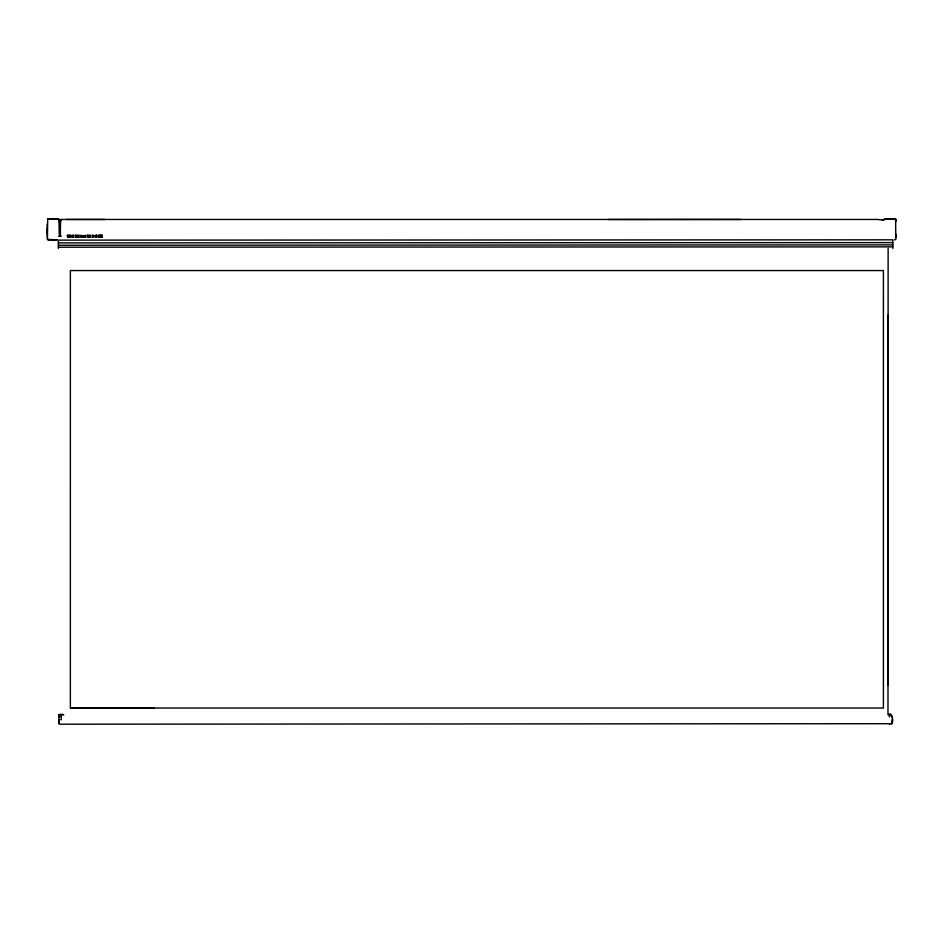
<?xml version="1.0" encoding="UTF-8"?>
<svg xmlns="http://www.w3.org/2000/svg" width="943" height="943" viewBox="0 0 943 943"><rect width="100%" height="100%" fill="white"/><g stroke="black" fill="none" stroke-linecap="round" stroke-linejoin="round"><path stroke-width="1.41" d="M58.36 248.504L58.36 240.135L892.809 239.828L892.809 248.504M61.448 715.36C61.613 713.144 57.499 714.924 58.914 715.478M59.232 234.206L58.996 219.106L47.704 218.941L47.433 239.451L56.674 239.746L47.963 239.675L47.244 238.237M70.36 708.04L70.371 270.558L883.402 270.558L883.414 708.04L70.36 708.04L154.122 708.052M72.917 237.282L72.917 235.22L73.754 235.22L73.754 237.282L72.917 237.282L72.917 235.22M75.581 237.282L75.581 235.22C84.045 235.208 76.053 235.903 76.418 236.387L79.295 237.282L75.581 237.282L75.581 235.22M84.74 237.282C86.815 235.267 79.412 236.328 81.499 237.282L80.827 237.282L80.827 235.22L83.184 236.469L85.507 235.22L85.507 237.282L84.74 237.282L84.74 235.974M95.974 236.304L95.974 235.22L96.728 235.22L96.728 237.282L93.31 235.891L93.251 237.282L92.508 237.282L92.508 235.22L96.009 236.658L93.074 235.22M98.579 235.927L98.98 235.243L102.139 235.29L99.31 236.021L102.127 236.068L102.433 236.941L98.614 237.176L101.714 236.893L98.767 236.316L98.673 235.396M887.988 714.806L888.129 248.245M894.612 239.711L895.685 239.31L895.803 237.766L895.614 219.106L884.664 218.882L883.862 220.155M60.34 236.445L60.446 220.155L61.778 219.46L877.697 219.46L883.532 220.167L882.247 219.46M889.65 723.694L60.046 724.189L58.949 723.646L58.996 714.664M47.15 229.196L47.174 224.198M889.39 715.112C891.064 709.572 895.815 725.415 889.579 724M891.96 721.56L891.972 719.65M60.328 227.534L60.493 219.884L61.495 219.483M58.879 717.057L58.89 716.055M895.803 237.766L895.85 234.206M61.366 715.431L61.613 714.452L62.886 714.322M889.685 715.324L889.579 715.961L889.591 714.617L888.777 714.299M891.913 723.257L891.83 723.87M60.423 220.532L60.576 219.743L60.387 221.522L60.517 219.825M58.926 715.183L59.079 714.546M84.74 235.998L83.208 237.035M71.173 236.87L67.483 237.235L70.442 236.422L67.637 236.375L67.377 235.444L70.937 235.314L68.049 236.021L70.937 236.092L70.996 237.176M67.377 235.444L68.061 236.422M63.016 715.171L63.747 714.912M102.304 237.153L102.433 236.363M98.709 235.349L102.257 235.349M895.614 239.451L894.99 239.687M67.495 235.314L71.126 235.715M47.704 218.941L58.442 218.882L59.15 220.532L59.079 219.519M47.963 239.675L49.731 239.734L48.399 239.711M102.033 237.247L98.437 236.74M885.3 218.847L884.664 218.894L895.32 218.941M57.158 239.734L51.217 239.758L56.674 239.746M49.72 218.823L51.323 218.811M66.305 219.46L105.121 219.46M608.447 219.495L740.644 219.46M58.36 236.163L61.307 236.163M58.36 242.881L892.809 242.61M58.36 245.239L892.809 244.885M58.36 247.207L892.809 246.854M70.43 236.021L71.161 236.363M99.321 236.422L98.579 235.703M96.151 237.282L93.522 236.009M83.043 237.035L81.475 235.785L81.499 237.282M58.973 723.764L58.879 722.197M102.445 236.434L99.31 235.573M895.614 219.106L895.767 220.532L895.709 219.519M888.141 685.207L888.106 314.95M895.744 220.084L895.815 221.841M59.126 220.084L59.197 221.841M891.96 717.293L891.948 716.503M60.317 233.322L60.328 235.337M95.974 235.22L95.986 236.41M58.855 719.65L58.867 721.572M58.973 714.806L59.173 714.947M96.728 235.22L96.728 237.282M61 716.208L61 716.916M47.174 232.956L47.174 229.09L47.197 236.646M87.263 235.22L87.263 237.282L90.976 237.282L88.1 236.387C87.734 235.903 95.726 235.208 87.263 235.22M889.461 715.772L889.461 716.68L889.461 715.772M891.925 722.963L891.948 722.197L891.925 722.963M891.878 721.914L891.83 722.515L891.878 721.914M889.497 718.92L889.497 718.92M889.461 715.513L889.461 715.513M61.33 718.92L61.248 719.686L61.33 718.92M61.248 716.279L61.142 716.939L61.248 716.279"/></g></svg>
